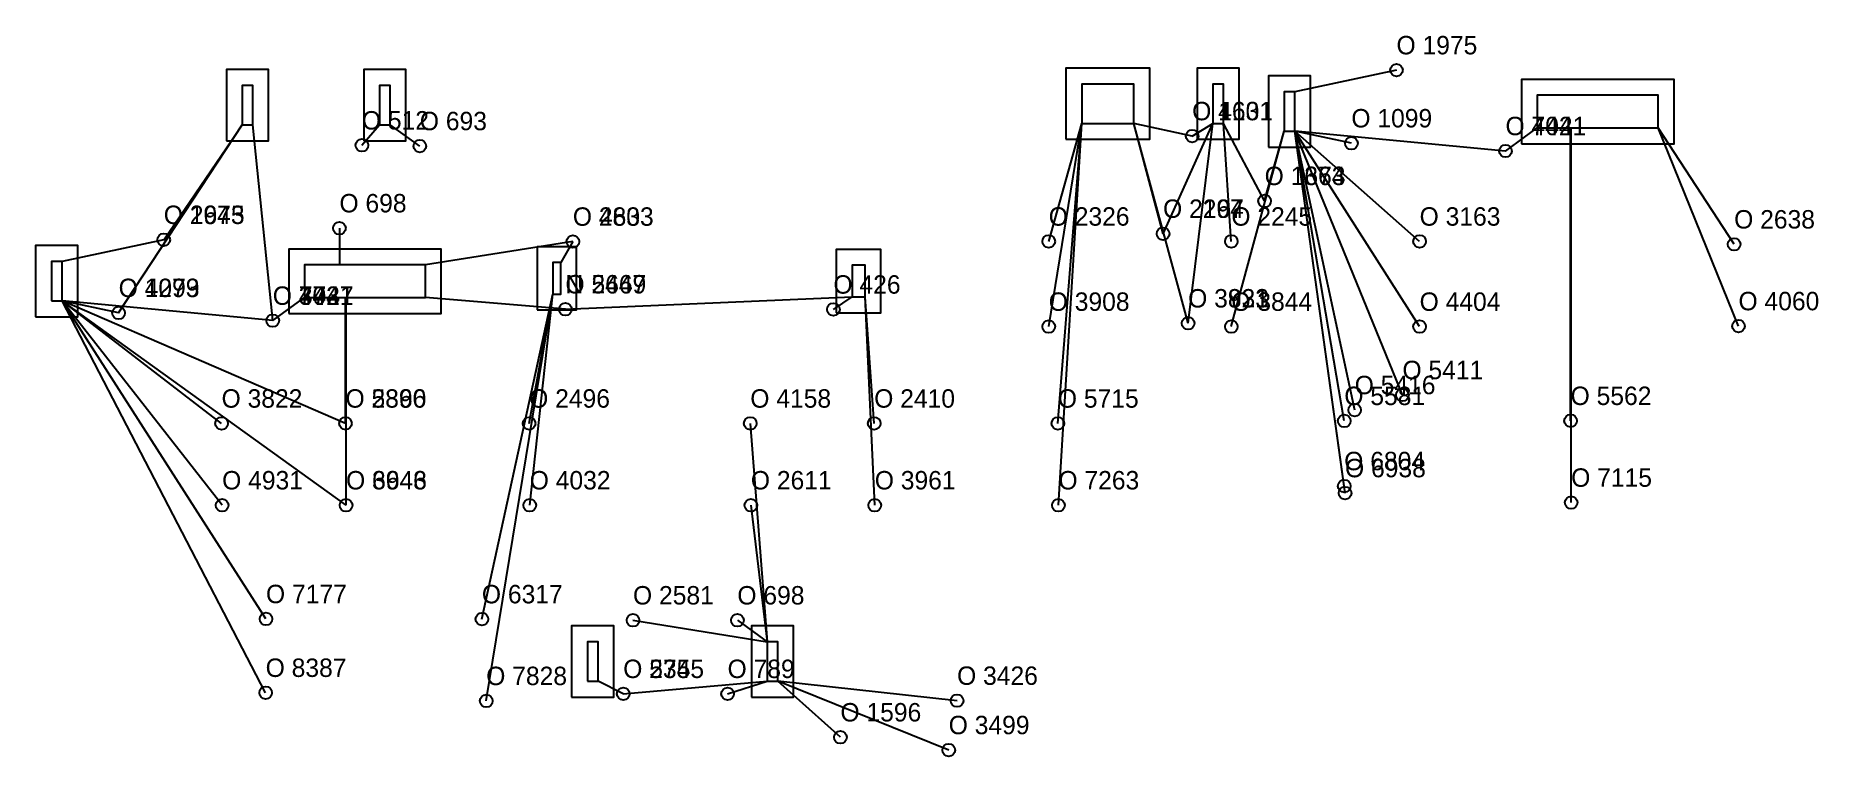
# Model space of a CAD drawing. Header units: metres. Extents: x 1391 to 35256, y 8888 to 22576.
import ezdxf

# ---------------------------------------------------------------- set-up
doc = ezdxf.new("R2010")
doc.units = ezdxf.units.M
doc.layers.add('DEBUG_ANNOTATION_SPATIAL', color=7, linetype='Continuous')

msp = doc.modelspace()

# ---------------------------------------------------------------- linework, layer by layer
at = {"layer": 'DEBUG_ANNOTATION_SPATIAL'}
for p, q in [((27242.6, 21920.6), (25309.722, 21510.879)), ((2968, 17310.5), (5316.264, 20881.187)), ((3825.2, 18698.3), (5316.264, 20881.187)), ((5895.9, 17162.8), (5516.264, 20881.187)), ((7588.6, 20493.1), (7923.76, 20881.187)), ((7588.6, 20493.1), (7923.76, 20881.187)), ((7588.6, 20493.1), (7923.76, 20881.187)), ((7588.6, 20493.1), (7923.76, 20881.187)), ((8689.4, 20479.4), (8123.76, 20881.187)), ((8689.4, 20479.4), (8123.76, 20881.187)), ((8689.4, 20479.4), (8123.76, 20881.187)), ((8689.4, 20479.4), (8123.76, 20881.187)), ((20636.3, 18666.9), (21263.755, 20907.154)), ((20636.3, 17049.1), (21263.755, 20907.154)), ((20636.3, 18666.9), (21263.755, 20907.154)), ((20636.3, 17049.1), (21263.755, 20907.154)), ((20809.8, 15210.1), (21263.755, 20907.154)), ((20820.6, 13657.1), (21263.755, 20907.154)), ((23361.4, 20668.6), (22255.51, 20907.154)), ((22808.3, 18814.4), (22255.51, 20907.154)), ((23284.8, 17112.8), (22255.51, 20907.154)), ((22808.3, 18814.4), (23755.774, 20907.154)), ((22808.3, 18814.4), (23755.774, 20907.154)), ((23284.8, 17112.8), (23755.774, 20907.154)), ((23284.8, 17112.8), (23755.774, 20907.154)), ((23361.4, 20668.6), (23755.774, 20907.154)), ((23361.4, 20668.6), (23755.774, 20907.154)), ((23361.4, 20668.6), (23755.774, 20907.154)), ((24105.1, 18666.9), (23956.595, 20907.154)), ((24738.1, 19438), (23956.595, 20907.154)), ((24105.1, 18666.9), (23956.595, 20907.154)), ((24105.1, 17049.1), (25108.901, 20760.577)), ((24105.1, 17049.1), (25108.901, 20760.577)), ((24738.1, 19438), (25108.901, 20760.577)), ((24738.1, 19438), (25108.901, 20760.577)), ((26385.4, 20532.8), (25309.722, 20760.577)), ((29313.4, 20385.1), (25309.722, 20760.577)), ((27681.8, 18666.9), (25309.722, 20760.577)), ((27681.8, 17049.1), (25309.722, 20760.577)), ((26385.4, 20532.8), (25309.722, 20760.577)), ((27681.8, 18666.9), (25309.722, 20760.577)), ((27681.8, 17049.1), (25309.722, 20760.577)), ((27355.6, 15751.1), (25309.722, 20760.577)), ((26448.3, 15465), (25309.722, 20760.577)), ((26251.2, 15259.2), (25309.722, 20760.577)), ((26249.5, 14021.4), (25309.722, 20760.577)), ((26265, 13888.1), (25309.722, 20760.577)), ((26385.4, 20532.8), (25309.722, 20760.577)), ((29313.4, 20385.1), (29915.265, 20823.064)), ((29313.4, 20385.1), (29915.265, 20823.064)), ((30550.2, 15260.5), (30550.2, 20823.064)), ((30561, 13707.5), (30561, 20823.064)), ((33657, 18612.7), (32215.377, 20823.064)), ((33739.4, 17059.7), (32215.377, 20823.064)), ((33657, 18612.7), (32215.377, 20823.064)), ((33739.4, 17059.7), (32215.377, 20823.064)), ((3825.2, 18698.3), (1892.287, 18288.568)), ((3825.2, 18698.3), (1892.287, 18288.568)), ((7162.6, 18919.1), (7162.6, 18220.753)), ((7162.6, 18919.1), (7162.6, 18220.753)), ((7162.6, 18919.1), (7162.6, 18220.753)), ((7162.6, 18919.1), (7162.6, 18220.753)), ((11596.4, 18664.6), (8797.942, 18220.753)), ((11596.4, 18664.6), (11367.319, 18265.569)), ((9868.3, 11493.4), (11217.319, 17665.569)), ((9950.6, 9940.5), (11217.319, 17665.569)), ((10766.1, 15210.1), (11217.319, 17665.569)), ((10776.9, 13657.1), (11217.319, 17665.569)), ((11455.7, 17379.4), (16900.207, 17614.209)), ((16546.7, 17375.5), (16900.207, 17614.209)), ((16546.7, 17375.5), (16900.207, 17614.209)), ((16546.7, 17375.5), (16900.207, 17614.209)), ((17321, 15210.1), (17148.017, 17614.209)), ((17331.8, 13657.1), (17148.017, 17614.209)), ((2968, 17310.5), (1892.287, 17538.266)), ((4923.3, 15210.1), (1892.287, 17538.266)), ((4934.1, 13657.1), (1892.287, 17538.266)), ((2968, 17310.5), (1892.287, 17538.266)), ((5895.9, 17162.8), (1892.287, 17538.266)), ((4923.3, 15210.1), (1892.287, 17538.266)), ((7277.3, 15210.1), (1892.287, 17538.266)), ((4934.1, 13657.1), (1892.287, 17538.266)), ((7288.1, 13657.1), (1892.287, 17538.266)), ((5767.1, 11496.9), (1892.287, 17538.266)), ((5760.7, 10095.7), (1892.287, 17538.266)), ((2968, 17310.5), (1892.287, 17538.266)), ((5895.9, 17162.8), (6497.83, 17600.752)), ((5895.9, 17162.8), (6497.83, 17600.752)), ((7277.3, 15210.1), (7277.3, 17600.752)), ((7277.3, 15210.1), (7277.3, 17600.752)), ((7288.1, 13657.1), (7288.1, 17600.752)), ((7288.1, 13657.1), (7288.1, 17600.752)), ((11455.7, 17379.4), (8797.942, 17600.752)), ((14966.9, 15210.1), (15288.212, 11063.697)), ((14977.7, 13657.1), (15288.212, 11063.697)), ((12738.9, 11471.7), (15288.212, 11063.697)), ((14721.3, 11471.7), (15288.212, 11063.697)), ((12553, 10074.9), (12074.112, 10313.395)), ((12553, 10074.9), (12074.112, 10313.395)), ((12553, 10074.9), (15288.212, 10313.395)), ((14535.4, 10074.9), (15288.212, 10313.395)), ((14535.4, 10074.9), (15288.212, 10313.395)), ((18895.4, 9945.1), (15489.033, 10313.395)), ((16679.9, 9250.1), (15489.033, 10313.395)), ((18736.3, 9007.7), (15489.033, 10313.395))]:
    msp.add_line(p, q, dxfattribs=at)
for points in [[(5016.264, 20581.187), (5816.264, 20581.187), (5816.264, 21931.244), (5016.264, 21931.244), (5016.264, 20581.187)], [(5016.264, 20581.187), (5816.264, 20581.187), (5816.264, 21931.244), (5016.264, 21931.244), (5016.264, 20581.187)], [(7623.76, 20581.187), (8423.76, 20581.187), (8423.76, 21931.14), (7623.76, 21931.14), (7623.76, 20581.187)], [(7623.76, 20581.187), (8423.76, 20581.187), (8423.76, 21931.14), (7623.76, 21931.14), (7623.76, 20581.187)], [(7623.76, 20581.187), (8423.76, 20581.187), (8423.76, 21931.14), (7623.76, 21931.14), (7623.76, 20581.187)], [(7623.76, 20581.187), (8423.76, 20581.187), (8423.76, 21931.14), (7623.76, 21931.14), (7623.76, 20581.187)], [(20963.755, 20607.154), (22555.51, 20607.154), (22555.51, 21957.455), (20963.755, 21957.455), (20963.755, 20607.154)], [(20963.755, 20607.154), (22555.51, 20607.154), (22555.51, 21957.455), (20963.755, 21957.455), (20963.755, 20607.154)], [(23455.774, 20607.154), (24256.595, 20607.154), (24256.595, 21957.455), (23455.774, 21957.455), (23455.774, 20607.154)], [(23455.774, 20607.154), (24256.595, 20607.154), (24256.595, 21957.455), (23455.774, 21957.455), (23455.774, 20607.154)], [(23455.774, 20607.154), (24256.595, 20607.154), (24256.595, 21957.455), (23455.774, 21957.455), (23455.774, 20607.154)], [(24808.901, 20460.577), (25609.722, 20460.577), (25609.722, 21810.879), (24808.901, 21810.879), (24808.901, 20460.577)], [(24808.901, 20460.577), (25609.722, 20460.577), (25609.722, 21810.879), (24808.901, 21810.879), (24808.901, 20460.577)], [(24808.901, 20460.577), (25609.722, 20460.577), (25609.722, 21810.879), (24808.901, 21810.879), (24808.901, 20460.577)], [(24808.901, 20460.577), (25609.722, 20460.577), (25609.722, 21810.879), (24808.901, 21810.879), (24808.901, 20460.577)], [(29615.265, 20523.064), (32515.377, 20523.064), (32515.377, 21743.064), (29615.265, 21743.064), (29615.265, 20523.064)], [(29615.265, 20523.064), (32515.377, 20523.064), (32515.377, 21743.064), (29615.265, 21743.064), (29615.265, 20523.064)], [(29615.265, 20523.064), (32515.377, 20523.064), (32515.377, 21743.064), (29615.265, 21743.064), (29615.265, 20523.064)], [(5316.264, 20881.187), (5516.264, 20881.187), (5516.264, 21631.244), (5316.264, 21631.244), (5316.264, 20881.187)], [(5316.264, 20881.187), (5516.264, 20881.187), (5516.264, 21631.244), (5316.264, 21631.244), (5316.264, 20881.187)], [(7923.76, 20881.187), (8123.76, 20881.187), (8123.76, 21631.14), (7923.76, 21631.14), (7923.76, 20881.187)], [(7923.76, 20881.187), (8123.76, 20881.187), (8123.76, 21631.14), (7923.76, 21631.14), (7923.76, 20881.187)], [(7923.76, 20881.187), (8123.76, 20881.187), (8123.76, 21631.14), (7923.76, 21631.14), (7923.76, 20881.187)], [(7923.76, 20881.187), (8123.76, 20881.187), (8123.76, 21631.14), (7923.76, 21631.14), (7923.76, 20881.187)], [(21263.755, 20907.154), (22255.51, 20907.154), (22255.51, 21657.455), (21263.755, 21657.455), (21263.755, 20907.154)], [(21263.755, 20907.154), (22255.51, 20907.154), (22255.51, 21657.455), (21263.755, 21657.455), (21263.755, 20907.154)], [(23755.774, 20907.154), (23956.595, 20907.154), (23956.595, 21657.455), (23755.774, 21657.455), (23755.774, 20907.154)], [(23755.774, 20907.154), (23956.595, 20907.154), (23956.595, 21657.455), (23755.774, 21657.455), (23755.774, 20907.154)], [(23755.774, 20907.154), (23956.595, 20907.154), (23956.595, 21657.455), (23755.774, 21657.455), (23755.774, 20907.154)], [(25108.901, 20760.577), (25309.722, 20760.577), (25309.722, 21510.879), (25108.901, 21510.879), (25108.901, 20760.577)], [(25108.901, 20760.577), (25309.722, 20760.577), (25309.722, 21510.879), (25108.901, 21510.879), (25108.901, 20760.577)], [(25108.901, 20760.577), (25309.722, 20760.577), (25309.722, 21510.879), (25108.901, 21510.879), (25108.901, 20760.577)], [(25108.901, 20760.577), (25309.722, 20760.577), (25309.722, 21510.879), (25108.901, 21510.879), (25108.901, 20760.577)], [(29915.265, 20823.064), (32215.377, 20823.064), (32215.377, 21443.064), (29915.265, 21443.064), (29915.265, 20823.064)], [(29915.265, 20823.064), (32215.377, 20823.064), (32215.377, 21443.064), (29915.265, 21443.064), (29915.265, 20823.064)], [(29915.265, 20823.064), (32215.377, 20823.064), (32215.377, 21443.064), (29915.265, 21443.064), (29915.265, 20823.064)], [(1391.466, 17238.266), (2192.287, 17238.266), (2192.287, 18588.568), (1391.466, 18588.568), (1391.466, 17238.266)], [(1391.466, 17238.266), (2192.287, 17238.266), (2192.287, 18588.568), (1391.466, 18588.568), (1391.466, 17238.266)], [(1391.466, 17238.266), (2192.287, 17238.266), (2192.287, 18588.568), (1391.466, 18588.568), (1391.466, 17238.266)], [(1691.466, 17538.266), (1892.287, 17538.266), (1892.287, 18288.568), (1691.466, 18288.568), (1691.466, 17538.266)], [(1691.466, 17538.266), (1892.287, 17538.266), (1892.287, 18288.568), (1691.466, 18288.568), (1691.466, 17538.266)], [(1691.466, 17538.266), (1892.287, 17538.266), (1892.287, 18288.568), (1691.466, 18288.568), (1691.466, 17538.266)], [(6197.83, 17300.752), (9097.942, 17300.752), (9097.942, 18520.753), (6197.83, 18520.753), (6197.83, 17300.752)], [(6197.83, 17300.752), (9097.942, 17300.752), (9097.942, 18520.753), (6197.83, 18520.753), (6197.83, 17300.752)], [(6197.83, 17300.752), (9097.942, 17300.752), (9097.942, 18520.753), (6197.83, 18520.753), (6197.83, 17300.752)], [(6197.83, 17300.752), (9097.942, 17300.752), (9097.942, 18520.753), (6197.83, 18520.753), (6197.83, 17300.752)], [(10917.319, 17365.569), (11667.319, 17365.569), (11667.319, 18565.569), (10917.319, 18565.569), (10917.319, 17365.569)], [(10917.319, 17365.569), (11667.319, 17365.569), (11667.319, 18565.569), (10917.319, 18565.569), (10917.319, 17365.569)], [(10917.319, 17365.569), (11667.319, 17365.569), (11667.319, 18565.569), (10917.319, 18565.569), (10917.319, 17365.569)], [(16600.207, 17314.209), (17448.017, 17314.209), (17448.017, 18514.209), (16600.207, 18514.209), (16600.207, 17314.209)], [(16600.207, 17314.209), (17448.017, 17314.209), (17448.017, 18514.209), (16600.207, 18514.209), (16600.207, 17314.209)], [(16600.207, 17314.209), (17448.017, 17314.209), (17448.017, 18514.209), (16600.207, 18514.209), (16600.207, 17314.209)], [(6497.83, 17600.752), (8797.942, 17600.752), (8797.942, 18220.753), (6497.83, 18220.753), (6497.83, 17600.752)], [(6497.83, 17600.752), (8797.942, 17600.752), (8797.942, 18220.753), (6497.83, 18220.753), (6497.83, 17600.752)], [(6497.83, 17600.752), (8797.942, 17600.752), (8797.942, 18220.753), (6497.83, 18220.753), (6497.83, 17600.752)], [(6497.83, 17600.752), (8797.942, 17600.752), (8797.942, 18220.753), (6497.83, 18220.753), (6497.83, 17600.752)], [(11217.319, 17665.569), (11367.319, 17665.569), (11367.319, 18265.569), (11217.319, 18265.569), (11217.319, 17665.569)], [(11217.319, 17665.569), (11367.319, 17665.569), (11367.319, 18265.569), (11217.319, 18265.569), (11217.319, 17665.569)], [(11217.319, 17665.569), (11367.319, 17665.569), (11367.319, 18265.569), (11217.319, 18265.569), (11217.319, 17665.569)], [(16900.207, 17614.209), (17148.017, 17614.209), (17148.017, 18214.209), (16900.207, 18214.209), (16900.207, 17614.209)], [(16900.207, 17614.209), (17148.017, 17614.209), (17148.017, 18214.209), (16900.207, 18214.209), (16900.207, 17614.209)], [(16900.207, 17614.209), (17148.017, 17614.209), (17148.017, 18214.209), (16900.207, 18214.209), (16900.207, 17614.209)], [(11573.291, 10013.395), (12374.112, 10013.395), (12374.112, 11363.697), (11573.291, 11363.697), (11573.291, 10013.395)], [(11573.291, 10013.395), (12374.112, 10013.395), (12374.112, 11363.697), (11573.291, 11363.697), (11573.291, 10013.395)], [(14988.212, 10013.395), (15789.033, 10013.395), (15789.033, 11363.697), (14988.212, 11363.697), (14988.212, 10013.395)], [(14988.212, 10013.395), (15789.033, 10013.395), (15789.033, 11363.697), (14988.212, 11363.697), (14988.212, 10013.395)], [(11873.291, 10313.395), (12074.112, 10313.395), (12074.112, 11063.697), (11873.291, 11063.697), (11873.291, 10313.395)], [(11873.291, 10313.395), (12074.112, 10313.395), (12074.112, 11063.697), (11873.291, 11063.697), (11873.291, 10313.395)], [(15288.212, 10313.395), (15489.033, 10313.395), (15489.033, 11063.697), (15288.212, 11063.697), (15288.212, 10313.395)], [(15288.212, 10313.395), (15489.033, 10313.395), (15489.033, 11063.697), (15288.212, 11063.697), (15288.212, 10313.395)]]:
    msp.add_lwpolyline(points, close=True, dxfattribs=at)
for centre in [(27242.6, 21920.6), (23361.4, 20668.6), (23361.4, 20668.6), (23361.4, 20668.6), (23361.4, 20668.6), (7588.6, 20493.1), (7588.6, 20493.1), (7588.6, 20493.1), (7588.6, 20493.1), (8689.4, 20479.4), (8689.4, 20479.4), (8689.4, 20479.4), (8689.4, 20479.4), (26385.4, 20532.8), (26385.4, 20532.8), (26385.4, 20532.8), (29313.4, 20385.1), (29313.4, 20385.1), (29313.4, 20385.1), (24738.1, 19438), (24738.1, 19438), (24738.1, 19438), (7162.6, 18919.1), (7162.6, 18919.1), (7162.6, 18919.1), (7162.6, 18919.1), (3825.2, 18698.3), (3825.2, 18698.3), (3825.2, 18698.3), (11596.4, 18664.6), (11596.4, 18664.6), (20636.3, 18666.9), (20636.3, 18666.9), (22808.3, 18814.4), (22808.3, 18814.4), (22808.3, 18814.4), (24105.1, 18666.9), (24105.1, 18666.9), (27681.8, 18666.9), (27681.8, 18666.9), (33657, 18612.7), (33657, 18612.7), (2968, 17310.5), (2968, 17310.5), (2968, 17310.5), (2968, 17310.5), (5895.9, 17162.8), (5895.9, 17162.8), (5895.9, 17162.8), (5895.9, 17162.8), (11455.7, 17379.4), (11455.7, 17379.4), (11455.7, 17379.4), (11455.7, 17379.4), (11455.7, 17379.4), (16546.7, 17375.5), (16546.7, 17375.5), (16546.7, 17375.5), (20636.3, 17049.1), (20636.3, 17049.1), (23284.8, 17112.8), (23284.8, 17112.8), (23284.8, 17112.8), (24105.1, 17049.1), (24105.1, 17049.1), (27681.8, 17049.1), (27681.8, 17049.1), (33739.4, 17059.7), (33739.4, 17059.7), (26448.3, 15465), (27355.6, 15751.1), (4923.3, 15210.1), (4923.3, 15210.1), (7277.3, 15210.1), (7277.3, 15210.1), (7277.3, 15210.1), (10766.1, 15210.1), (14966.9, 15210.1), (17321, 15210.1), (20809.8, 15210.1), (26251.2, 15259.2), (30550.2, 15260.5), (26249.5, 14021.4), (26265, 13888.1), (4934.1, 13657.1), (4934.1, 13657.1), (7288.1, 13657.1), (7288.1, 13657.1), (7288.1, 13657.1), (10776.9, 13657.1), (14977.7, 13657.1), (17331.8, 13657.1), (20820.6, 13657.1), (30561, 13707.5), (5767.1, 11496.9), (9868.3, 11493.4), (12738.9, 11471.7), (14721.3, 11471.7), (5760.7, 10095.7), (12553, 10074.9), (12553, 10074.9), (12553, 10074.9), (14535.4, 10074.9), (14535.4, 10074.9), (9950.6, 9940.5), (18895.4, 9945.1), (16679.9, 9250.1), (18736.3, 9007.7)]:
    msp.add_circle(centre, 120, dxfattribs=at)

# ---------------------------------------------------------------- texts
for s, p in [('O 1975', (27242.6, 22220.6)), ('O 512', (7588.6, 20793.1)), ('O 512', (7588.6, 20793.1)), ('O 512', (7588.6, 20793.1)), ('O 512', (7588.6, 20793.1)), ('O 693', (8689.4, 20779.4)), ('O 693', (8689.4, 20779.4)), ('O 693', (8689.4, 20779.4)), ('O 693', (8689.4, 20779.4)), ('O 1131', (23361.4, 20968.6)), ('O 460', (23361.4, 20968.6)), ('O 460', (23361.4, 20968.6)), ('O 460', (23361.4, 20968.6)), ('O 1099', (26385.4, 20832.8)), ('O 1099', (26385.4, 20832.8)), ('O 1099', (26385.4, 20832.8)), ('O 4021', (29313.4, 20685.1)), ('O 744', (29313.4, 20685.1)), ('O 744', (29313.4, 20685.1)), ('O 1373', (24738.1, 19738)), ('O 1664', (24738.1, 19738)), ('O 1373', (24738.1, 19738)), ('O 2643', (3825.2, 18998.3)), ('O 1975', (3825.2, 18998.3)), ('O 1975', (3825.2, 18998.3)), ('O 698', (7162.6, 19219.1)), ('O 698', (7162.6, 19219.1)), ('O 698', (7162.6, 19219.1)), ('O 698', (7162.6, 19219.1)), ('O 2833', (11596.4, 18964.6)), ('O 460', (11596.4, 18964.6)), ('O 2326', (20636.3, 18966.9)), ('O 2326', (20636.3, 18966.9)), ('O 2164', (22808.3, 19114.4)), ('O 2297', (22808.3, 19114.4)), ('O 2297', (22808.3, 19114.4)), ('O 2245', (24105.1, 18966.9)), ('O 2245', (24105.1, 18966.9)), ('O 3163', (27681.8, 18966.9)), ('O 3163', (27681.8, 18966.9)), ('O 2638', (33657, 18912.7)), ('O 2638', (33657, 18912.7)), ('O 4273', (2968, 17610.5)), ('O 1099', (2968, 17610.5)), ('O 1099', (2968, 17610.5)), ('O 1099', (2968, 17610.5)), ('O 2667', (11455.7, 17679.4)), ('O 5449', (11455.7, 17679.4)), ('N', (11455.7, 17679.4)), ('N', (11455.7, 17679.4)), ('N', (11455.7, 17679.4)), ('O 426', (16546.7, 17675.5)), ('O 426', (16546.7, 17675.5)), ('O 426', (16546.7, 17675.5)), ('O 3737', (5895.9, 17462.8)), ('O 744', (5895.9, 17462.8)), ('O 4021', (5895.9, 17462.8)), ('O 744', (5895.9, 17462.8)), ('O 3908', (20636.3, 17349.1)), ('O 3908', (20636.3, 17349.1)), ('O 3931', (23284.8, 17412.8)), ('O 3823', (23284.8, 17412.8)), ('O 3823', (23284.8, 17412.8)), ('O 3844', (24105.1, 17349.1)), ('O 3844', (24105.1, 17349.1)), ('O 4404', (27681.8, 17349.1)), ('O 4404', (27681.8, 17349.1)), ('O 4060', (33739.4, 17359.7)), ('O 4060', (33739.4, 17359.7)), ('O 5411', (27355.6, 16051.1)), ('O 5416', (26448.3, 15765)), ('O 3822', (4923.3, 15510.1)), ('O 3822', (4923.3, 15510.1)), ('O 2390', (7277.3, 15510.1)), ('O 5866', (7277.3, 15510.1)), ('O 2390', (7277.3, 15510.1)), ('O 2496', (10766.1, 15510.1)), ('O 4158', (14966.9, 15510.1)), ('O 2410', (17321, 15510.1)), ('O 5715', (20809.8, 15510.1)), ('O 5581', (26251.2, 15559.2)), ('O 5562', (30550.2, 15560.5)), ('O 6804', (26249.5, 14321.4)), ('O 4931', (4934.1, 13957.1)), ('O 4931', (4934.1, 13957.1)), ('O 3943', (7288.1, 13957.1)), ('O 6646', (7288.1, 13957.1)), ('O 3943', (7288.1, 13957.1)), ('O 4032', (10776.9, 13957.1)), ('O 2611', (14977.7, 13957.1)), ('O 3961', (17331.8, 13957.1)), ('O 7263', (20820.6, 13957.1)), ('O 6938', (26265, 14188.1)), ('O 7115', (30561, 14007.5)), ('O 7177', (5767.1, 11796.9)), ('O 6317', (9868.3, 11793.4)), ('O 2581', (12738.9, 11771.7)), ('O 698', (14721.3, 11771.7)), ('O 8387', (5760.7, 10395.7)), ('O 7828', (9950.6, 10240.5)), ('O 535', (12553, 10374.9)), ('O 2745', (12553, 10374.9)), ('O 535', (12553, 10374.9)), ('O 789', (14535.4, 10374.9)), ('O 789', (14535.4, 10374.9)), ('O 3426', (18895.4, 10245.1)), ('O 1596', (16679.9, 9550.1)), ('O 3499', (18736.3, 9307.7))]:
    msp.add_text(s, height=350, dxfattribs=at).set_placement(p)

doc.saveas('drawing.dxf')
